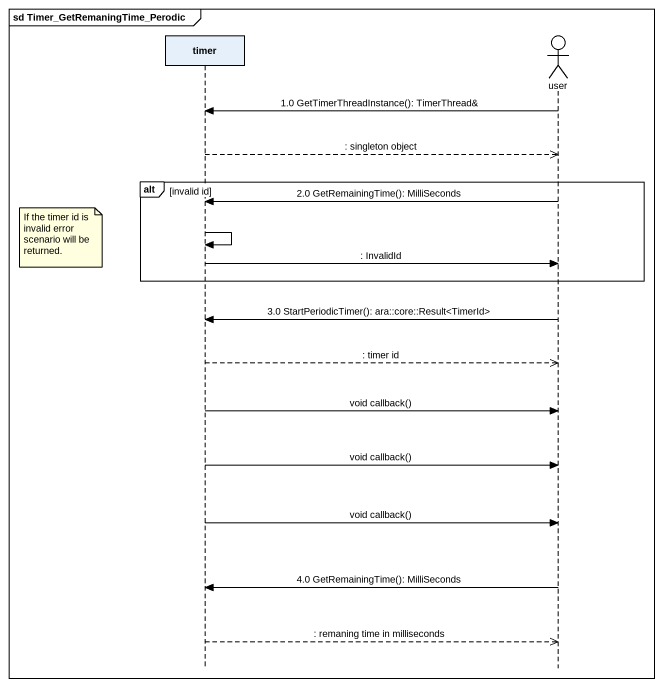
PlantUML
@startuml
mainframe sd Timer_GetRemaningTime_Perodic
hide footbox
participant timer
actor user

user -> timer : 1.0 GetTimerThreadInstance(): TimerThread&
timer -->> user : : singleton object
alt invalid id
  user -> timer : 2.0 GetRemainingTime(): MilliSeconds
  timer -> timer
  note left of timer : If the timer id is invalid error scenario will be returned.
  timer -> user : : InvalidId
end
user -> timer : 3.0 StartPeriodicTimer(): ara::core::Result<TimerId>
timer -->> user : : timer id
timer -> user : void callback()
timer -> user : void callback()
timer -> user : void callback()
user -> timer : 4.0 GetRemainingTime(): MilliSeconds
timer -->> user : : remaning time in milliseconds
@enduml
